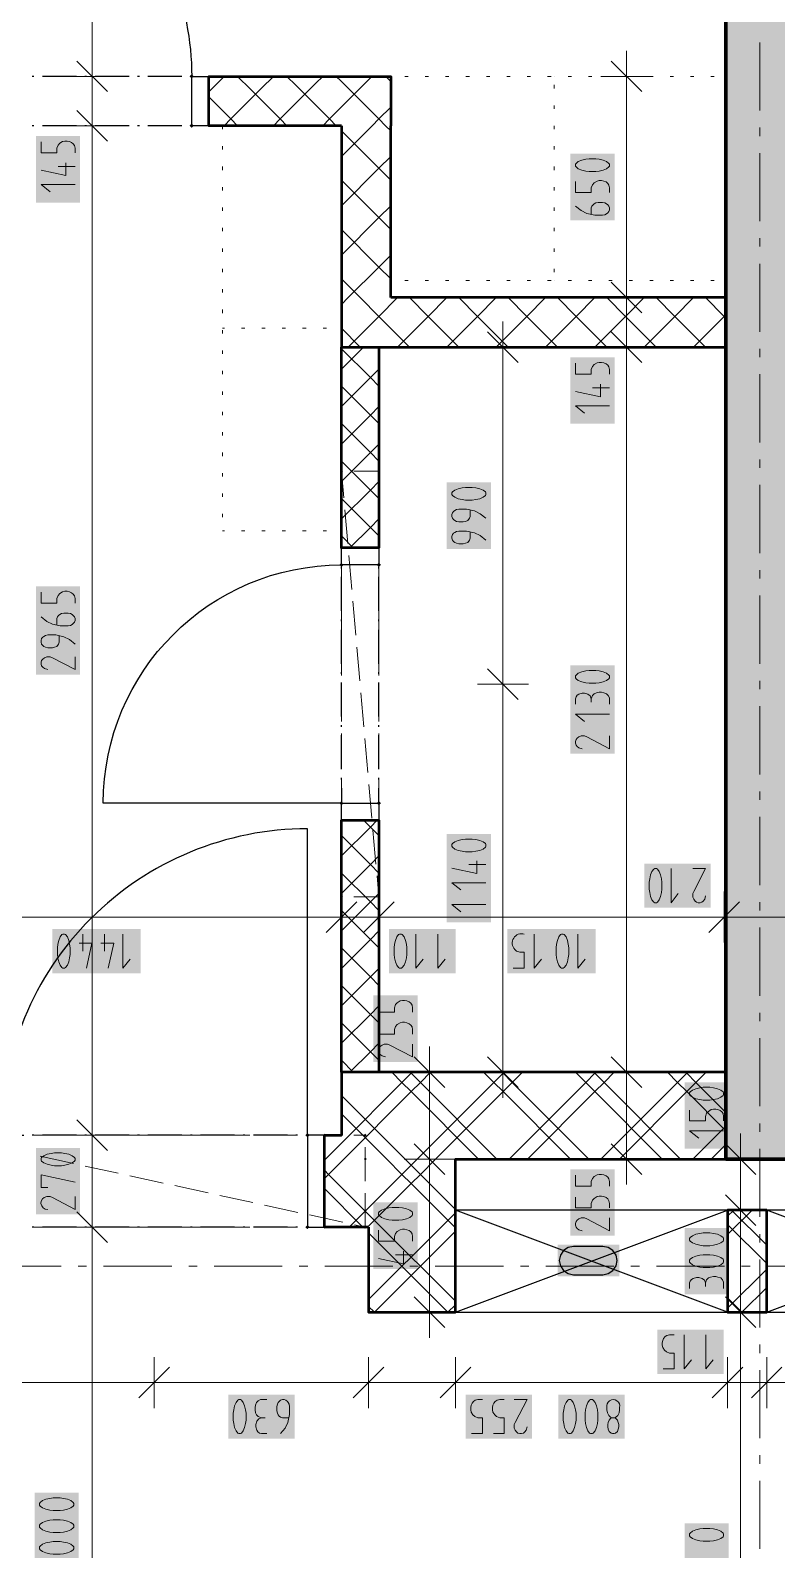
# Model space of a CAD drawing. Header units: millimetres. Extents: x 0 to 594, y 0 to 420.
# Drawn here: x 264.31 to 286.79, y 226.55 to 272.29 of the extents above; entities that cross this region are included whole.
import ezdxf

# ---------------------------------------------------------------- set-up
doc = ezdxf.new("R2010")
doc.units = ezdxf.units.MM
doc.header["$LTSCALE"] = 8
for name, color, linetype in [('PDF_Dvere', 7, 'Continuous'), ('PDF_Koty delkove', 7, 'Continuous'), ('PDF_Nabytek', 7, 'Continuous'), ('PDF_Osy hlavni', 7, 'Continuous'), ('PDF_Preklady', 7, 'Continuous'), ('PDF_Pricky zdene', 7, 'Continuous'), ('PDF_Rozvadece', 7, 'Continuous'), ('PDF_Steny akusticke', 7, 'Continuous'), ('PDF_Steny obvodove nosne', 7, 'Continuous')]:
    doc.layers.add(name, color=color, linetype=linetype)

msp = doc.modelspace()

# ---------------------------------------------------------------- linework, layer by layer
at = {"layer": 'PDF_Dvere', "lineweight": 25}
for points in [[(260.97, 270.907), (260.97, 279.107, -0.414214), (269.17, 270.907), (269.13, 270.907)], [(273.681, 249.482), (273.681, 249.023), (266.506, 249.023, -0.414213), (273.681, 256.198)], [(272.615, 239.03), (272.656, 239.03), (272.656, 248.255, 0.414214), (263.431, 239.03), (264.108, 239.03)]]:
    msp.add_lwpolyline(points, format="xyb", dxfattribs=at)
for points in [[(264.415, 270.907), (264.364, 270.907)], [(265.697, 270.907), (264.672, 270.907)], [(266.004, 270.907), (265.953, 270.907)], [(267.285, 270.907), (266.26, 270.907)], [(267.593, 270.907), (267.542, 270.907)], [(268.874, 270.907), (267.849, 270.907)], [(264.415, 269.421), (264.364, 269.421)], [(265.697, 269.421), (264.672, 269.421)], [(266.004, 269.421), (265.953, 269.421)], [(267.285, 269.421), (266.26, 269.421)], [(267.593, 269.421), (267.542, 269.421)], [(268.874, 269.421), (267.849, 269.421)], [(269.17, 269.421), (269.13, 269.421)], [(273.681, 256.093), (273.681, 256.145)], [(274.808, 256.093), (274.808, 256.145)], [(273.681, 254.812), (273.681, 255.837)], [(274.808, 254.812), (274.808, 255.837)], [(273.681, 254.505), (273.681, 254.556)], [(274.808, 254.505), (274.808, 254.556)], [(273.681, 253.223), (273.681, 254.248)], [(274.808, 253.223), (274.808, 254.248)], [(273.681, 252.916), (273.681, 252.967)], [(274.808, 252.916), (274.808, 252.967)], [(273.681, 251.635), (273.681, 252.66)], [(274.808, 251.635), (274.808, 252.66)], [(273.681, 251.327), (273.681, 251.378)], [(274.808, 251.327), (274.808, 251.378)], [(273.681, 250.046), (273.681, 251.071)], [(274.808, 250.046), (274.808, 251.071)], [(273.681, 249.738), (273.681, 249.79)], [(274.808, 249.738), (274.808, 249.79)], [(274.808, 249.023), (274.808, 249.482)], [(264.415, 239.03), (264.364, 239.03)], [(265.697, 239.03), (264.672, 239.03)], [(266.004, 239.03), (265.953, 239.03)], [(267.285, 239.03), (266.26, 239.03)], [(267.593, 239.03), (267.542, 239.03)], [(268.874, 239.03), (267.849, 239.03)], [(269.182, 239.03), (269.13, 239.03)], [(270.463, 239.03), (269.438, 239.03)], [(270.77, 239.03), (270.719, 239.03)], [(272.052, 239.03), (271.027, 239.03)], [(272.359, 239.03), (272.308, 239.03)], [(264.415, 236.262), (264.364, 236.262)], [(265.697, 236.262), (264.672, 236.262)], [(266.004, 236.262), (265.953, 236.262)], [(267.285, 236.262), (266.26, 236.262)], [(267.593, 236.262), (267.542, 236.262)], [(268.874, 236.262), (267.849, 236.262)], [(269.182, 236.262), (269.13, 236.262)], [(270.463, 236.262), (269.438, 236.262)], [(270.77, 236.262), (270.719, 236.262)], [(272.052, 236.262), (271.027, 236.262)], [(272.359, 236.262), (272.308, 236.262)], [(272.656, 236.262), (272.615, 236.262)]]:
    msp.add_lwpolyline(points, dxfattribs=at)
for points in [[(269.683, 269.421), (269.17, 269.421), (269.17, 270.907), (269.683, 270.907)], [(274.808, 256.711), (274.808, 256.198), (273.681, 256.198), (273.681, 256.711)], [(274.808, 249.023), (274.808, 248.511), (273.681, 248.511), (273.681, 249.023)], [(272.656, 236.262), (273.168, 236.262), (273.168, 239.03), (272.656, 239.03)]]:
    msp.add_lwpolyline(points, close=True, dxfattribs=at)
at = {"layer": 'PDF_Dvere', "lineweight": 25, "transparency": 33554559}
for points in [[(269.234, 270.907), (269.17, 270.843), (269.17, 270.971), (269.106, 270.907)], [(269.234, 269.421), (269.17, 269.357), (269.17, 269.485), (269.106, 269.421)], [(273.681, 256.134), (273.617, 256.198), (273.745, 256.198), (273.681, 256.262)], [(274.808, 256.134), (274.744, 256.198), (274.872, 256.198), (274.808, 256.262)], [(273.681, 248.959), (273.617, 249.023), (273.745, 249.023), (273.681, 249.087)], [(274.808, 248.959), (274.744, 249.023), (274.872, 249.023), (274.808, 249.087)], [(272.72, 239.03), (272.656, 238.966), (272.656, 239.094), (272.592, 239.03)], [(272.72, 236.262), (272.656, 236.198), (272.656, 236.326), (272.592, 236.262)]]:
    msp.add_solid(points, dxfattribs=at)
at = {"layer": 'PDF_Koty delkove', "lineweight": 18}
for points in [[(266.168, 181.118), (266.168, 182.604), (266.168, 212.995), (266.168, 215.762), (266.168, 236.262), (266.168, 239.03), (266.168, 269.421), (266.168, 270.907), (266.168, 320.055), (266.168, 323.95)], [(266.629, 270.446), (265.707, 271.368)], [(282.731, 270.446), (281.809, 271.368)], [(282.27, 270.907), (282.27, 271.676)], [(266.937, 270.907), (266.168, 270.907), (265.399, 270.907)], [(283.038, 270.907), (282.27, 270.907), (281.501, 270.907)], [(282.27, 238.312), (282.27, 240.926), (282.27, 262.758), (282.27, 264.244), (282.27, 270.907)], [(266.629, 268.959), (265.707, 269.882)], [(266.937, 269.421), (266.168, 269.421), (265.399, 269.421)], [(264.631, 268.933), (264.631, 268.604), (265.108, 268.604), (265.108, 268.741), (265.143, 268.837), (265.194, 268.892), (265.279, 268.946), (265.347, 268.96), (265.416, 268.96), (265.484, 268.946), (265.552, 268.919), (265.603, 268.878), (265.638, 268.823), (265.656, 268.741), (265.656, 268.604)], [(265.382, 268.303), (265.382, 267.919), (264.631, 268.084)], [(265.656, 268.193), (265.143, 268.193)], [(265.656, 267.646), (264.631, 267.646), (264.903, 267.427)], [(280.732, 267.74), (280.732, 267.412), (281.21, 267.412), (281.21, 267.549), (281.245, 267.644), (281.296, 267.699), (281.381, 267.754), (281.449, 267.768), (281.517, 267.768), (281.586, 267.754), (281.654, 267.727), (281.705, 267.685), (281.74, 267.631), (281.757, 267.549), (281.757, 267.412)], [(281.21, 266.755), (281.21, 266.946), (281.227, 267.001), (281.261, 267.042), (281.296, 267.069), (281.346, 267.097), (281.415, 267.111), (281.551, 267.111), (281.62, 267.097), (281.671, 267.069), (281.705, 267.042), (281.74, 267.001), (281.757, 266.946), (281.757, 266.892), (281.74, 266.837)], [(281.74, 266.837), (281.705, 266.796), (281.671, 266.769), (281.62, 266.741), (281.551, 266.727), (281.312, 266.727), (281.074, 266.782), (280.902, 266.864), (280.732, 267.001)], [(282.731, 263.783), (281.809, 264.706)], [(283.038, 264.244), (282.27, 264.244), (281.501, 264.244)], [(278.547, 262.758), (278.547, 263.527)], [(279.009, 262.297), (278.086, 263.219)], [(282.731, 262.297), (281.809, 263.219)], [(279.316, 262.758), (278.547, 262.758), (277.779, 262.758)], [(278.547, 240.926), (278.547, 252.611), (278.547, 262.758)], [(283.038, 262.758), (282.27, 262.758), (281.501, 262.758)], [(280.732, 262.27), (280.732, 261.942), (281.21, 261.942), (281.21, 262.079), (281.245, 262.174), (281.296, 262.229), (281.381, 262.283), (281.449, 262.297), (281.517, 262.297), (281.586, 262.283), (281.654, 262.256), (281.705, 262.215), (281.74, 262.161), (281.757, 262.079), (281.757, 261.942)], [(281.484, 261.64), (281.484, 261.257), (280.732, 261.422)], [(281.757, 261.531), (281.245, 261.531)], [(281.757, 260.983), (280.732, 260.983), (281.005, 260.765)], [(277.624, 258.533), (277.419, 258.533), (277.317, 258.52), (277.197, 258.492), (277.095, 258.451), (277.026, 258.397), (277.01, 258.369), (277.01, 258.315), (277.026, 258.287), (277.095, 258.233), (277.197, 258.192), (277.317, 258.164), (277.419, 258.15), (277.624, 258.15), (277.726, 258.164), (277.846, 258.192), (277.949, 258.233)], [(277.949, 258.233), (278.017, 258.287), (278.035, 258.315), (278.035, 258.369), (278.017, 258.397), (277.949, 258.451), (277.846, 258.492), (277.726, 258.52), (277.624, 258.533)], [(278.035, 257.603), (277.864, 257.74), (277.693, 257.822), (277.454, 257.876), (277.214, 257.876), (277.146, 257.862), (277.095, 257.835), (277.061, 257.808), (277.026, 257.767), (277.01, 257.712), (277.01, 257.658), (277.026, 257.603), (277.061, 257.562), (277.095, 257.535), (277.146, 257.507), (277.214, 257.493), (277.351, 257.493), (277.419, 257.507), (277.488, 257.535), (277.539, 257.603), (277.556, 257.658), (277.556, 257.849)], [(277.026, 257.11), (277.01, 257.055), (277.01, 257.001), (277.026, 256.946), (277.061, 256.905), (277.095, 256.878), (277.146, 256.85), (277.214, 256.836), (277.351, 256.836), (277.419, 256.85), (277.488, 256.878), (277.539, 256.946), (277.556, 257.001), (277.556, 257.192)], [(278.035, 256.946), (277.864, 257.083), (277.693, 257.165), (277.454, 257.219), (277.214, 257.219), (277.146, 257.205), (277.095, 257.178), (277.061, 257.151), (277.026, 257.11)], [(264.631, 255.376), (264.631, 255.047), (265.108, 255.047), (265.108, 255.184), (265.143, 255.279), (265.194, 255.334), (265.279, 255.389), (265.347, 255.403), (265.416, 255.403)], [(265.416, 255.403), (265.484, 255.389), (265.552, 255.362), (265.603, 255.321), (265.638, 255.266), (265.656, 255.184), (265.656, 255.047)], [(265.108, 254.39), (265.108, 254.581), (265.126, 254.636), (265.159, 254.677), (265.194, 254.705), (265.245, 254.732), (265.313, 254.746), (265.45, 254.746), (265.518, 254.732), (265.569, 254.705), (265.603, 254.677), (265.638, 254.636), (265.656, 254.581), (265.656, 254.527), (265.638, 254.472), (265.603, 254.431), (265.569, 254.404), (265.518, 254.376), (265.45, 254.362), (265.211, 254.362), (264.972, 254.417), (264.801, 254.499), (264.631, 254.636)], [(265.484, 253.952), (265.313, 254.034), (265.074, 254.089), (264.835, 254.089), (264.767, 254.075), (264.716, 254.048), (264.682, 254.02), (264.647, 253.979), (264.631, 253.924), (264.631, 253.87), (264.647, 253.815), (264.682, 253.774), (264.716, 253.747), (264.767, 253.719), (264.835, 253.705), (264.972, 253.705), (265.04, 253.719), (265.108, 253.747), (265.159, 253.815), (265.177, 253.87), (265.177, 254.061)], [(265.656, 253.815), (265.484, 253.952)], [(265.656, 253.432), (265.656, 253.048), (264.972, 253.404), (264.903, 253.432), (264.801, 253.432), (264.733, 253.404), (264.682, 253.363), (264.647, 253.322), (264.631, 253.267), (264.631, 253.213), (264.647, 253.158), (264.682, 253.117), (264.733, 253.076), (264.835, 253.048)], [(279.009, 252.15), (278.086, 253.072)], [(281.346, 253.02), (281.141, 253.02), (281.04, 253.006), (280.92, 252.978), (280.817, 252.937), (280.749, 252.883), (280.732, 252.855), (280.732, 252.801)], [(280.732, 252.801), (280.749, 252.773), (280.817, 252.719), (280.92, 252.678), (281.04, 252.65), (281.141, 252.636), (281.346, 252.636), (281.449, 252.65), (281.569, 252.678), (281.671, 252.719), (281.74, 252.773), (281.757, 252.801), (281.757, 252.855), (281.74, 252.883), (281.671, 252.937), (281.569, 252.978), (281.449, 253.006), (281.346, 253.02)], [(279.316, 252.611), (278.547, 252.611), (277.779, 252.611)], [(280.732, 252.007), (280.732, 252.171), (280.749, 252.226), (280.784, 252.28), (280.835, 252.308), (280.936, 252.335), (281.005, 252.335), (281.107, 252.308), (281.176, 252.253), (281.21, 252.171), (281.21, 252.062)], [(281.757, 252.007), (281.757, 252.198), (281.722, 252.266), (281.671, 252.321), (281.586, 252.349), (281.517, 252.363), (281.449, 252.363), (281.364, 252.349), (281.296, 252.321), (281.245, 252.266), (281.21, 252.171)], [(281.757, 251.705), (280.732, 251.705), (281.005, 251.487)], [(281.757, 251.048), (281.757, 250.665), (281.074, 251.021), (281.005, 251.048), (280.902, 251.048), (280.835, 251.021), (280.784, 250.98), (280.749, 250.939), (280.732, 250.884), (280.732, 250.83), (280.749, 250.775), (280.784, 250.734), (280.835, 250.693), (280.936, 250.665)], [(277.761, 247.289), (277.761, 246.905), (277.01, 247.07)], [(278.035, 247.18), (277.522, 247.18)], [(283.173, 246.029), (283.201, 246.045), (283.256, 246.114), (283.297, 246.216), (283.325, 246.336), (283.339, 246.438), (283.339, 246.643), (283.325, 246.745), (283.297, 246.865), (283.256, 246.968), (283.201, 247.036), (283.173, 247.054), (283.119, 247.054), (283.091, 247.036), (283.037, 246.968), (282.996, 246.865), (282.969, 246.745), (282.955, 246.643)], [(283.612, 247.054), (283.612, 246.029), (283.831, 246.301)], [(284.269, 247.054), (284.653, 247.054), (284.296, 246.37), (284.269, 246.301), (284.269, 246.199), (284.296, 246.131), (284.337, 246.08), (284.378, 246.045), (284.433, 246.029), (284.488, 246.029), (284.543, 246.045), (284.584, 246.08), (284.625, 246.131), (284.653, 246.233)], [(278.035, 246.632), (277.01, 246.632), (277.282, 246.413)], [(282.955, 246.643), (282.955, 246.438), (282.969, 246.336), (282.996, 246.216), (283.037, 246.114), (283.091, 246.045), (283.119, 246.029), (283.173, 246.029)], [(273.681, 246.366), (273.681, 245.598), (273.681, 244.829)], [(274.808, 246.366), (274.808, 245.598), (274.808, 244.829)], [(285.212, 246.366), (285.212, 245.598), (285.212, 244.829)], [(274.142, 246.059), (273.219, 245.136)], [(275.269, 246.059), (274.347, 245.136)], [(278.035, 245.975), (277.01, 245.975), (277.282, 245.756)], [(285.673, 246.059), (284.75, 245.136)], [(313.655, 245.598), (306.79, 245.598), (302.623, 245.598), (298.895, 245.598), (297.768, 245.598), (287.364, 245.598), (285.212, 245.598), (274.808, 245.598), (273.681, 245.598), (258.921, 245.598)], [(265.259, 244.076), (265.287, 244.06), (265.342, 244.06), (265.37, 244.076), (265.424, 244.145), (265.465, 244.248), (265.493, 244.368), (265.507, 244.469), (265.507, 244.674), (265.493, 244.776), (265.465, 244.896), (265.424, 244.999), (265.37, 245.068), (265.342, 245.085), (265.287, 245.085), (265.259, 245.068), (265.205, 244.999), (265.164, 244.896), (265.137, 244.776), (265.123, 244.674)], [(265.78, 244.811), (266.164, 244.811), (265.999, 244.06)], [(265.889, 245.085), (265.889, 244.573)], [(266.437, 244.811), (266.821, 244.811), (266.656, 244.06)], [(266.546, 245.085), (266.546, 244.573)], [(267.094, 245.085), (267.094, 244.06), (267.313, 244.333)], [(275.926, 245.085), (275.926, 244.06), (276.145, 244.333)], [(276.583, 245.085), (276.583, 244.06), (276.802, 244.333)], [(279.489, 245.085), (279.489, 244.06), (279.708, 244.333)], [(280.804, 245.085), (280.804, 244.06), (281.022, 244.333)], [(265.123, 244.674), (265.123, 244.469), (265.137, 244.368), (265.164, 244.248), (265.205, 244.145), (265.259, 244.076)], [(274.801, 243.058), (274.801, 242.729), (275.279, 242.729), (275.279, 242.866), (275.314, 242.962), (275.365, 243.017), (275.45, 243.071), (275.518, 243.085), (275.586, 243.085), (275.655, 243.071), (275.723, 243.044), (275.774, 243.003), (275.809, 242.948), (275.826, 242.866), (275.826, 242.729)], [(274.801, 242.401), (274.801, 242.072), (275.279, 242.072), (275.279, 242.209), (275.314, 242.305), (275.365, 242.36), (275.45, 242.414), (275.518, 242.428), (275.586, 242.428), (275.655, 242.414), (275.723, 242.387), (275.774, 242.346), (275.809, 242.291), (275.826, 242.209), (275.826, 242.072)], [(275.826, 241.771), (275.826, 241.387), (275.143, 241.744), (275.074, 241.771), (274.971, 241.771), (274.904, 241.744), (274.852, 241.703), (274.818, 241.661), (274.801, 241.606), (274.801, 241.552), (274.818, 241.497), (274.852, 241.456), (274.904, 241.415), (275.005, 241.387)], [(276.339, 240.926), (276.339, 241.695)], [(276.8, 240.465), (275.877, 241.387)], [(279.009, 240.465), (278.086, 241.387)], [(282.731, 240.465), (281.809, 241.387)], [(277.107, 240.926), (276.339, 240.926), (275.57, 240.926)], [(276.339, 233.7), (276.339, 238.312), (276.339, 240.926)], [(279.316, 240.926), (278.547, 240.926), (277.779, 240.926)], [(278.547, 240.926), (278.547, 240.157)], [(283.038, 240.926), (282.27, 240.926), (281.501, 240.926)], [(284.785, 240.471), (284.58, 240.471), (284.479, 240.457), (284.359, 240.43), (284.257, 240.389), (284.188, 240.335), (284.171, 240.307), (284.171, 240.253), (284.188, 240.225), (284.257, 240.17), (284.359, 240.129), (284.479, 240.102)], [(284.479, 240.102), (284.58, 240.088), (284.785, 240.088), (284.888, 240.102), (285.008, 240.129), (285.11, 240.17), (285.179, 240.225), (285.196, 240.253), (285.196, 240.307), (285.179, 240.335), (285.11, 240.389), (285.008, 240.43), (284.888, 240.457), (284.785, 240.471)], [(284.171, 239.787), (284.171, 239.458), (284.649, 239.458), (284.649, 239.596), (284.684, 239.691), (284.735, 239.746), (284.82, 239.8), (284.888, 239.814), (284.957, 239.814), (285.025, 239.8), (285.093, 239.773), (285.144, 239.732), (285.179, 239.678), (285.196, 239.596), (285.196, 239.458)], [(266.629, 238.568), (265.707, 239.491)], [(266.937, 239.03), (266.168, 239.03), (265.399, 239.03)], [(276.8, 237.851), (275.877, 238.773)], [(282.731, 237.851), (281.809, 238.773)], [(285.196, 239.157), (284.171, 239.157), (284.444, 238.939)], [(286.17, 237.851), (285.248, 238.773)], [(285.709, 238.312), (285.709, 239.081)], [(277.107, 238.312), (276.339, 238.312), (275.57, 238.312)], [(283.038, 238.312), (282.27, 238.312), (281.501, 238.312)], [(282.27, 238.312), (282.27, 237.543)], [(286.478, 238.312), (285.709, 238.312), (284.94, 238.312)], [(285.709, 213.712), (285.709, 215.147), (285.709, 216.172), (285.709, 218.325), (285.709, 233.7), (285.709, 236.775), (285.709, 238.312)], [(264.835, 237.454), (264.631, 237.454), (264.631, 237.838), (265.656, 237.619)], [(280.732, 237.824), (280.732, 237.496), (281.21, 237.496), (281.21, 237.633), (281.245, 237.728), (281.296, 237.783), (281.381, 237.837)], [(281.381, 237.837), (281.449, 237.851), (281.517, 237.851), (281.586, 237.837), (281.654, 237.81), (281.705, 237.769), (281.74, 237.715), (281.757, 237.633), (281.757, 237.496)], [(280.732, 237.167), (280.732, 236.839), (281.21, 236.839), (281.21, 236.976), (281.245, 237.071), (281.296, 237.126), (281.381, 237.18), (281.449, 237.194), (281.517, 237.194), (281.586, 237.18), (281.654, 237.153), (281.705, 237.112), (281.74, 237.058), (281.757, 236.976), (281.757, 236.839)], [(286.17, 236.313), (285.248, 237.236)], [(266.629, 235.801), (265.707, 236.723)], [(275.415, 236.855), (275.21, 236.855), (275.109, 236.841), (274.989, 236.814), (274.886, 236.773), (274.818, 236.719), (274.801, 236.691), (274.801, 236.636), (274.818, 236.609), (274.886, 236.554), (274.989, 236.513), (275.109, 236.485), (275.21, 236.471), (275.415, 236.471), (275.518, 236.485), (275.638, 236.513), (275.74, 236.554), (275.809, 236.609), (275.826, 236.636), (275.826, 236.691), (275.809, 236.719), (275.74, 236.773), (275.638, 236.814)], [(275.638, 236.814), (275.518, 236.841), (275.415, 236.855)], [(281.757, 236.537), (281.757, 236.154), (281.074, 236.51), (281.005, 236.537), (280.902, 236.537), (280.835, 236.51), (280.784, 236.469), (280.749, 236.428), (280.732, 236.373), (280.732, 236.319), (280.749, 236.264), (280.784, 236.223), (280.835, 236.182), (280.936, 236.154)], [(286.478, 236.775), (285.709, 236.775), (284.94, 236.775)], [(266.937, 236.262), (266.168, 236.262), (265.399, 236.262)], [(274.801, 236.171), (274.801, 235.842), (275.279, 235.842), (275.279, 235.979), (275.314, 236.075), (275.365, 236.13), (275.45, 236.184), (275.518, 236.198), (275.586, 236.198), (275.655, 236.184), (275.723, 236.157), (275.774, 236.116), (275.809, 236.062), (275.826, 235.979), (275.826, 235.842)], [(284.58, 236.086), (284.479, 236.072), (284.359, 236.045), (284.257, 236.004), (284.188, 235.95), (284.171, 235.922), (284.171, 235.868), (284.188, 235.84), (284.257, 235.786), (284.359, 235.745), (284.479, 235.717), (284.58, 235.703), (284.785, 235.703), (284.888, 235.717), (285.008, 235.745), (285.11, 235.786), (285.179, 235.84), (285.196, 235.868), (285.196, 235.922), (285.179, 235.95), (285.11, 236.004), (285.008, 236.045), (284.888, 236.072), (284.785, 236.086)], [(284.785, 236.086), (284.58, 236.086)], [(275.553, 235.541), (275.553, 235.157), (274.801, 235.322)], [(275.826, 235.432), (275.314, 235.432)], [(284.171, 234.416), (284.171, 234.581), (284.188, 234.636), (284.223, 234.69), (284.274, 234.718), (284.375, 234.745), (284.444, 234.745), (284.547, 234.718), (284.615, 234.663), (284.649, 234.581), (284.649, 234.471)], [(285.196, 234.416), (285.196, 234.608), (285.162, 234.676), (285.11, 234.731), (285.025, 234.758), (284.957, 234.772), (284.888, 234.772), (284.803, 234.758), (284.735, 234.731), (284.684, 234.676), (284.649, 234.581)], [(276.8, 233.239), (275.877, 234.161)], [(286.17, 233.239), (285.248, 234.161)], [(277.107, 233.7), (276.339, 233.7), (275.57, 233.7)], [(276.339, 233.7), (276.339, 232.931)], [(286.478, 233.7), (285.709, 233.7), (284.94, 233.7)], [(283.375, 231.992), (283.704, 231.992), (283.704, 232.47), (283.566, 232.47), (283.471, 232.504), (283.416, 232.556), (283.362, 232.641), (283.348, 232.708), (283.348, 232.777), (283.362, 232.846), (283.389, 232.913), (283.43, 232.965), (283.484, 233), (283.566, 233.017), (283.704, 233.017)], [(284.005, 233.017), (284.005, 231.992), (284.223, 232.265)], [(284.662, 233.017), (284.662, 231.992), (284.881, 232.265)], [(268.043, 232.35), (268.043, 231.581), (268.043, 230.813)], [(274.501, 232.35), (274.501, 231.581), (274.501, 230.813)], [(277.114, 232.35), (277.114, 231.581), (277.114, 230.813)], [(285.314, 232.35), (285.314, 231.581), (285.314, 230.813)], [(286.493, 232.35), (286.493, 231.581), (286.493, 230.813)], [(268.504, 232.043), (267.582, 231.12)], [(274.962, 232.043), (274.039, 231.12)], [(277.576, 232.043), (276.653, 231.12)], [(285.775, 232.043), (284.853, 231.12)], [(286.954, 232.043), (286.032, 231.12)], [(416.513, 231.581), (405.084, 231.581), (397.192, 231.581), (389.71, 231.581), (312.015, 231.581), (304.533, 231.581), (297.307, 231.581), (294.693, 231.581), (286.493, 231.581), (285.314, 231.581), (277.114, 231.581), (274.501, 231.581), (268.043, 231.581), (211.361, 231.581)], [(271.244, 231.069), (271.176, 231.034), (271.121, 230.983), (271.094, 230.898), (271.08, 230.829), (271.08, 230.76), (271.094, 230.675), (271.121, 230.608), (271.176, 230.556), (271.271, 230.522)], [(271.436, 231.069), (271.244, 231.069)], [(272.093, 230.522), (271.901, 230.522), (271.846, 230.539), (271.805, 230.573), (271.778, 230.608), (271.751, 230.658), (271.737, 230.727), (271.737, 230.863), (271.751, 230.932), (271.778, 230.983), (271.805, 231.017), (271.846, 231.051), (271.901, 231.069), (271.955, 231.069), (272.01, 231.051), (272.052, 231.017), (272.079, 230.983), (272.107, 230.932), (272.121, 230.863), (272.121, 230.624), (272.066, 230.385), (271.983, 230.214), (271.846, 230.044)], [(277.602, 230.044), (277.931, 230.044), (277.931, 230.522), (277.794, 230.522), (277.698, 230.556), (277.643, 230.608), (277.589, 230.693), (277.575, 230.76), (277.575, 230.829), (277.589, 230.898), (277.616, 230.965), (277.657, 231.017), (277.712, 231.051), (277.794, 231.069), (277.931, 231.069)], [(278.259, 230.044), (278.588, 230.044), (278.588, 230.522), (278.451, 230.522), (278.356, 230.556), (278.3, 230.608), (278.246, 230.693), (278.232, 230.76), (278.232, 230.829), (278.246, 230.898), (278.273, 230.965), (278.314, 231.017)], [(278.314, 231.017), (278.369, 231.051), (278.451, 231.069), (278.588, 231.069)], [(278.889, 231.069), (279.273, 231.069), (278.916, 230.385), (278.889, 230.317), (278.889, 230.214), (278.916, 230.146), (278.958, 230.095), (278.999, 230.06), (279.054, 230.044), (279.108, 230.044), (279.163, 230.06), (279.204, 230.095), (279.245, 230.146), (279.273, 230.248)], [(281.022, 230.658), (281.022, 230.453), (281.036, 230.351), (281.063, 230.231), (281.104, 230.129), (281.159, 230.06), (281.187, 230.044), (281.241, 230.044), (281.269, 230.06), (281.323, 230.129), (281.364, 230.231), (281.392, 230.351), (281.406, 230.453), (281.406, 230.658), (281.392, 230.76), (281.364, 230.88), (281.323, 230.983), (281.269, 231.051), (281.241, 231.069), (281.187, 231.069), (281.159, 231.051), (281.104, 230.983), (281.063, 230.88)], [(271.436, 230.044), (271.271, 230.044), (271.216, 230.06), (271.162, 230.095), (271.134, 230.146), (271.107, 230.248), (271.107, 230.317), (271.134, 230.419), (271.189, 230.488), (271.271, 230.522), (271.381, 230.522)], [(281.063, 230.88), (281.036, 230.76), (281.022, 230.658)], [(281.926, 230.522), (281.953, 230.504), (281.994, 230.453), (282.021, 230.385), (282.035, 230.317), (282.035, 230.248), (282.021, 230.18), (281.994, 230.112), (281.939, 230.06), (281.898, 230.044), (281.844, 230.044), (281.803, 230.06), (281.748, 230.112), (281.72, 230.18), (281.707, 230.248), (281.707, 230.317), (281.72, 230.385), (281.748, 230.453), (281.789, 230.504), (281.816, 230.522)], [(264.897, 227.439), (264.777, 227.412), (264.674, 227.371), (264.606, 227.317), (264.589, 227.289), (264.589, 227.234), (264.606, 227.207), (264.674, 227.152), (264.777, 227.111), (264.897, 227.083), (264.998, 227.069), (265.203, 227.069), (265.306, 227.083), (265.426, 227.111), (265.528, 227.152), (265.597, 227.207), (265.614, 227.234), (265.614, 227.289), (265.597, 227.317), (265.528, 227.371), (265.426, 227.412), (265.306, 227.439), (265.203, 227.453)], [(265.203, 227.453), (264.998, 227.453), (264.897, 227.439)], [(284.785, 227.19), (284.58, 227.19), (284.479, 227.176), (284.359, 227.149), (284.257, 227.108), (284.188, 227.053), (284.171, 227.026), (284.171, 226.971), (284.188, 226.943), (284.257, 226.889), (284.359, 226.848), (284.479, 226.82), (284.58, 226.806), (284.785, 226.806), (284.888, 226.82), (285.008, 226.848), (285.11, 226.889), (285.179, 226.943), (285.196, 226.971), (285.196, 227.026)], [(285.196, 227.026), (285.179, 227.053), (285.11, 227.108), (285.008, 227.149), (284.888, 227.176), (284.785, 227.19)]]:
    msp.add_lwpolyline(points, dxfattribs=at)
for points in [[(281.346, 268.425), (281.141, 268.425), (281.04, 268.411), (280.92, 268.384), (280.817, 268.343), (280.749, 268.288), (280.732, 268.26), (280.732, 268.206), (280.749, 268.178), (280.817, 268.124), (280.92, 268.083), (281.04, 268.055), (281.141, 268.041), (281.346, 268.041), (281.449, 268.055), (281.569, 268.083), (281.671, 268.124), (281.74, 268.178), (281.757, 268.206), (281.757, 268.26), (281.74, 268.288), (281.671, 268.343), (281.569, 268.384), (281.449, 268.411)], [(277.624, 247.946), (277.419, 247.946), (277.317, 247.932), (277.197, 247.905), (277.095, 247.864), (277.026, 247.81), (277.01, 247.782), (277.01, 247.727), (277.026, 247.699), (277.095, 247.645), (277.197, 247.604), (277.317, 247.576), (277.419, 247.562), (277.624, 247.562), (277.726, 247.576), (277.846, 247.604), (277.949, 247.645), (278.017, 247.699), (278.035, 247.727), (278.035, 247.782), (278.017, 247.81), (277.949, 247.864), (277.846, 247.905), (277.726, 247.932)], [(275.269, 244.674), (275.269, 244.469), (275.283, 244.368), (275.31, 244.248), (275.351, 244.145), (275.405, 244.076), (275.433, 244.06), (275.488, 244.06), (275.515, 244.076), (275.57, 244.145), (275.611, 244.248), (275.639, 244.368), (275.653, 244.469), (275.653, 244.674), (275.639, 244.776), (275.611, 244.896), (275.57, 244.999), (275.515, 245.068), (275.488, 245.085), (275.433, 245.085), (275.405, 245.068), (275.351, 244.999), (275.31, 244.896), (275.283, 244.776)], [(280.147, 244.674), (280.147, 244.469), (280.16, 244.368), (280.188, 244.248), (280.229, 244.145), (280.283, 244.076), (280.311, 244.06), (280.365, 244.06), (280.393, 244.076), (280.447, 244.145), (280.488, 244.248), (280.516, 244.368), (280.53, 244.469), (280.53, 244.674), (280.516, 244.776), (280.488, 244.896), (280.447, 244.999), (280.393, 245.068), (280.365, 245.085), (280.311, 245.085), (280.283, 245.068), (280.229, 244.999), (280.188, 244.896), (280.16, 244.776)], [(265.245, 238.495), (265.04, 238.495), (264.938, 238.481), (264.818, 238.454), (264.716, 238.413), (264.647, 238.359), (264.631, 238.331), (264.631, 238.276), (264.647, 238.249), (264.716, 238.194), (264.818, 238.153), (264.938, 238.125), (265.04, 238.111), (265.245, 238.111), (265.347, 238.125), (265.467, 238.153), (265.569, 238.194), (265.638, 238.249), (265.656, 238.276), (265.656, 238.331), (265.638, 238.359), (265.569, 238.413), (265.467, 238.454), (265.347, 238.481)], [(284.785, 235.429), (284.58, 235.429), (284.479, 235.415), (284.359, 235.388), (284.257, 235.347), (284.188, 235.293), (284.171, 235.265), (284.171, 235.211), (284.188, 235.183), (284.257, 235.129), (284.359, 235.087), (284.479, 235.06), (284.58, 235.046), (284.785, 235.046), (284.888, 235.06), (285.008, 235.087), (285.11, 235.129), (285.179, 235.183), (285.196, 235.211), (285.196, 235.265), (285.179, 235.293), (285.11, 235.347), (285.008, 235.388), (284.888, 235.415)], [(270.423, 230.658), (270.423, 230.453), (270.437, 230.351), (270.464, 230.231), (270.505, 230.129), (270.559, 230.06), (270.587, 230.044), (270.641, 230.044), (270.669, 230.06), (270.723, 230.129), (270.765, 230.231), (270.792, 230.351), (270.806, 230.453), (270.806, 230.658), (270.792, 230.76), (270.765, 230.88), (270.723, 230.983), (270.669, 231.051), (270.641, 231.069), (270.587, 231.069), (270.559, 231.051), (270.505, 230.983), (270.464, 230.88), (270.437, 230.76)], [(280.365, 230.658), (280.365, 230.453), (280.379, 230.351), (280.406, 230.231), (280.447, 230.129), (280.502, 230.06), (280.53, 230.044), (280.584, 230.044), (280.612, 230.06), (280.666, 230.129), (280.707, 230.231), (280.735, 230.351), (280.749, 230.453), (280.749, 230.658), (280.735, 230.76), (280.707, 230.88), (280.666, 230.983), (280.612, 231.051), (280.584, 231.069), (280.53, 231.069), (280.502, 231.051), (280.447, 230.983), (280.406, 230.88), (280.379, 230.76)], [(265.203, 228.11), (264.998, 228.11), (264.897, 228.096), (264.777, 228.069), (264.674, 228.028), (264.606, 227.974), (264.589, 227.946), (264.589, 227.891), (264.606, 227.864), (264.674, 227.809), (264.777, 227.768), (264.897, 227.74), (264.998, 227.726), (265.203, 227.726), (265.306, 227.74), (265.426, 227.768), (265.528, 227.809), (265.597, 227.864), (265.614, 227.891), (265.614, 227.946), (265.597, 227.974), (265.528, 228.028), (265.426, 228.069), (265.306, 228.096)], [(265.203, 226.796), (264.998, 226.796), (264.897, 226.782), (264.777, 226.755), (264.674, 226.714), (264.606, 226.66), (264.589, 226.632), (264.589, 226.577), (264.606, 226.549), (264.674, 226.495), (264.777, 226.454), (264.897, 226.426), (264.998, 226.412), (265.203, 226.412), (265.306, 226.426), (265.426, 226.454), (265.528, 226.495), (265.597, 226.549), (265.614, 226.577), (265.614, 226.632), (265.597, 226.66), (265.528, 226.714), (265.426, 226.755), (265.306, 226.782)]]:
    msp.add_lwpolyline(points, close=True, dxfattribs=at)
for points in [[(278.86, 244.06), (279.188, 244.06), (279.188, 244.538), (279.051, 244.538), (278.956, 244.573), (278.901, 244.624, -0.753191), (279.188, 245.085)], [(265.656, 237.181), (265.656, 236.797), (264.972, 237.154), (264.903, 237.181), (264.801, 237.181, 0.981731), (264.835, 236.797)]]:
    msp.add_lwpolyline(points, format="xyb", dxfattribs=at)
msp.add_lwpolyline([(281.679, 230.829), (281.679, 230.76), (281.693, 230.675), (281.734, 230.59), (281.789, 230.539), (281.816, 230.522), (281.926, 230.522), (281.953, 230.539), (282.008, 230.59), (282.049, 230.675), (282.063, 230.76), (282.063, 230.829, 1.260125)], format="xyb", close=True, dxfattribs=at)
at = {"layer": 'PDF_Koty delkove', "color": 7, "lineweight": 18, "true_color": 0xffffff, "transparency": 33554559}
for points in [[(265.809, 267.108), (265.809, 269.113), (264.477, 267.108), (264.477, 269.113)], [(281.911, 266.573), (281.911, 268.578), (280.579, 266.573), (280.579, 268.578)], [(281.911, 260.446), (281.911, 262.451), (280.579, 260.446), (280.579, 262.451)], [(278.189, 256.682), (278.189, 258.687), (276.856, 256.682), (276.856, 258.687)], [(265.809, 252.894), (265.809, 255.556), (264.477, 252.894), (264.477, 255.556)], [(281.911, 250.511), (281.911, 253.173), (280.579, 250.511), (280.579, 253.173)], [(278.189, 245.437), (278.189, 248.099), (276.856, 245.437), (276.856, 248.099)], [(284.806, 247.208), (282.802, 247.208), (284.806, 245.875), (282.802, 245.875)], [(267.632, 245.239), (264.97, 245.239), (267.632, 243.906), (264.97, 243.906)], [(277.12, 245.239), (275.116, 245.239), (277.12, 243.906), (275.116, 243.906)], [(281.341, 245.239), (278.679, 245.239), (281.341, 243.906), (278.679, 243.906)], [(275.98, 241.233), (275.98, 243.238), (274.647, 241.233), (274.647, 243.238)], [(285.35, 238.62), (285.35, 240.625), (284.018, 238.62), (284.018, 240.625)], [(265.809, 236.644), (265.809, 238.648), (264.477, 236.644), (264.477, 238.648)], [(281.911, 236), (281.911, 238.005), (280.579, 236), (280.579, 238.005)], [(275.98, 235.004), (275.98, 237.008), (274.647, 235.004), (274.647, 237.008)], [(285.35, 234.235), (285.35, 236.24), (284.018, 234.235), (284.018, 236.24)], [(285.199, 233.171), (283.194, 233.171), (285.199, 231.838), (283.194, 231.838)], [(272.274, 231.223), (270.269, 231.223), (272.274, 229.89), (270.269, 229.89)], [(279.427, 231.223), (277.422, 231.223), (279.427, 229.89), (277.422, 229.89)], [(282.217, 231.223), (280.212, 231.223), (282.217, 229.89), (280.212, 229.89)], [(265.768, 225.602), (265.768, 228.263), (264.435, 225.602), (264.435, 228.263)], [(285.35, 224.681), (285.35, 227.343), (284.018, 224.681), (284.018, 227.343)]]:
    msp.add_solid(points, dxfattribs=at)
at = {"layer": 'PDF_Nabytek', "lineweight": 13}
for points in [[(275.167, 270.907), (275.167, 270.907)], [(275.167, 270.907), (275.167, 270.907)], [(275.69, 270.907), (275.588, 270.907)], [(275.69, 270.907), (275.588, 270.907)], [(276.305, 270.907), (276.203, 270.907)], [(276.305, 270.907), (276.203, 270.907)], [(276.92, 270.907), (276.818, 270.907)], [(276.92, 270.907), (276.818, 270.907)], [(277.535, 270.907), (277.433, 270.907)], [(277.535, 270.907), (277.433, 270.907)], [(278.15, 270.907), (278.048, 270.907)], [(278.15, 270.907), (278.048, 270.907)], [(278.765, 270.907), (278.663, 270.907)], [(278.765, 270.907), (278.663, 270.907)], [(279.38, 270.907), (279.278, 270.907)], [(279.38, 270.907), (279.278, 270.907)], [(279.995, 270.907), (279.893, 270.907)], [(279.995, 270.907), (279.893, 270.907)], [(280.087, 270.907), (280.087, 270.907)], [(280.087, 270.907), (280.087, 270.907)], [(280.61, 270.907), (280.508, 270.907)], [(280.61, 270.907), (280.508, 270.907)], [(281.225, 270.907), (281.123, 270.907)], [(281.225, 270.907), (281.123, 270.907)], [(281.84, 270.907), (281.738, 270.907)], [(281.84, 270.907), (281.738, 270.907)], [(282.455, 270.907), (282.353, 270.907)], [(282.455, 270.907), (282.353, 270.907)], [(283.07, 270.907), (282.968, 270.907)], [(283.07, 270.907), (282.968, 270.907)], [(283.685, 270.907), (283.583, 270.907)], [(283.685, 270.907), (283.583, 270.907)], [(284.3, 270.907), (284.198, 270.907)], [(284.3, 270.907), (284.198, 270.907)], [(284.915, 270.907), (284.813, 270.907)], [(284.915, 270.907), (284.813, 270.907)], [(285.212, 270.907), (285.212, 270.907)], [(285.212, 270.907), (285.212, 270.907)], [(280.087, 270.546), (280.087, 270.648)], [(280.087, 270.546), (280.087, 270.648)], [(280.087, 269.931), (280.087, 270.033)], [(280.087, 269.931), (280.087, 270.033)], [(270.155, 269.421), (270.093, 269.421)], [(270.093, 269.421), (270.093, 269.421)], [(270.093, 269.421), (270.093, 269.421)], [(270.093, 269.316), (270.093, 269.418)], [(270.77, 269.421), (270.668, 269.421)], [(271.385, 269.421), (271.283, 269.421)], [(272, 269.421), (271.898, 269.421)], [(272.615, 269.421), (272.513, 269.421)], [(273.23, 269.421), (273.128, 269.421)], [(273.681, 269.421), (273.681, 269.421)], [(273.681, 269.421), (273.681, 269.421)], [(273.681, 269.316), (273.681, 269.418)], [(280.087, 269.316), (280.087, 269.418)], [(280.087, 269.316), (280.087, 269.418)], [(270.093, 268.701), (270.093, 268.803)], [(273.681, 268.701), (273.681, 268.803)], [(280.087, 268.701), (280.087, 268.803)], [(280.087, 268.701), (280.087, 268.803)], [(270.093, 268.086), (270.093, 268.188)], [(273.681, 268.086), (273.681, 268.188)], [(280.087, 268.086), (280.087, 268.188)], [(280.087, 268.086), (280.087, 268.188)], [(270.093, 267.471), (270.093, 267.573)], [(273.681, 267.471), (273.681, 267.573)], [(280.087, 267.471), (280.087, 267.573)], [(280.087, 267.471), (280.087, 267.573)], [(270.093, 266.856), (270.093, 266.958)], [(273.681, 266.856), (273.681, 266.958)], [(280.087, 266.856), (280.087, 266.958)], [(280.087, 266.856), (280.087, 266.958)], [(270.093, 266.241), (270.093, 266.343)], [(273.681, 266.241), (273.681, 266.343)], [(280.087, 266.241), (280.087, 266.343)], [(280.087, 266.241), (280.087, 266.343)], [(270.093, 265.626), (270.093, 265.728)], [(273.681, 265.626), (273.681, 265.728)], [(280.087, 265.626), (280.087, 265.728)], [(280.087, 265.626), (280.087, 265.728)], [(270.093, 265.011), (270.093, 265.113)], [(273.681, 265.011), (273.681, 265.113)], [(280.087, 265.011), (280.087, 265.113)], [(280.087, 265.011), (280.087, 265.113)], [(270.093, 264.396), (270.093, 264.498)], [(273.681, 264.396), (273.681, 264.498)], [(275.167, 264.757), (275.167, 264.757)], [(275.167, 264.757), (275.167, 264.757)], [(275.69, 264.757), (275.588, 264.757)], [(275.69, 264.757), (275.588, 264.757)], [(276.305, 264.757), (276.203, 264.757)], [(276.305, 264.757), (276.203, 264.757)], [(276.92, 264.757), (276.818, 264.757), (276.92, 264.757)], [(277.535, 264.757), (277.433, 264.757)], [(277.535, 264.757), (277.433, 264.757)], [(278.15, 264.757), (278.048, 264.757), (278.15, 264.757)], [(278.765, 264.757), (278.663, 264.757), (278.765, 264.757)], [(279.38, 264.757), (279.278, 264.757)], [(279.38, 264.757), (279.278, 264.757)], [(279.995, 264.757), (279.893, 264.757), (279.995, 264.757)], [(280.087, 264.757), (280.087, 264.757)], [(280.087, 264.757), (280.087, 264.757)], [(280.61, 264.757), (280.508, 264.757)], [(280.61, 264.757), (280.508, 264.757)], [(281.225, 264.757), (281.123, 264.757)], [(281.225, 264.757), (281.123, 264.757)], [(281.738, 264.757), (281.84, 264.757), (281.738, 264.757)], [(282.455, 264.757), (282.353, 264.757)], [(282.455, 264.757), (282.353, 264.757)], [(282.968, 264.757), (283.07, 264.757), (282.968, 264.757)], [(283.685, 264.757), (283.583, 264.757)], [(283.685, 264.757), (283.583, 264.757)], [(284.198, 264.757), (284.3, 264.757), (284.198, 264.757)], [(284.915, 264.757), (284.813, 264.757)], [(284.915, 264.757), (284.813, 264.757)], [(285.212, 264.757), (285.212, 264.757)], [(285.212, 264.757), (285.212, 264.757)], [(270.093, 263.781), (270.093, 263.883)], [(273.681, 263.781), (273.681, 263.883)], [(270.155, 263.322), (270.093, 263.322)], [(270.093, 263.322), (270.093, 263.322)], [(270.093, 263.166), (270.093, 263.268)], [(270.77, 263.322), (270.668, 263.322)], [(271.385, 263.322), (271.283, 263.322)], [(272, 263.322), (271.898, 263.322)], [(272.615, 263.322), (272.513, 263.322)], [(273.23, 263.322), (273.128, 263.322)], [(273.681, 263.322), (273.681, 263.322)], [(273.681, 263.166), (273.681, 263.268)], [(270.093, 262.551), (270.093, 262.653)], [(273.681, 262.551), (273.681, 262.653)], [(270.093, 261.936), (270.093, 262.038)], [(273.681, 261.936), (273.681, 262.038)], [(270.093, 261.321), (270.093, 261.423)], [(273.681, 261.321), (273.681, 261.423)], [(270.093, 260.706), (270.093, 260.808)], [(273.681, 260.706), (273.681, 260.808)], [(270.093, 260.091), (270.093, 260.193)], [(273.681, 260.091), (273.681, 260.193)], [(270.093, 259.476), (270.093, 259.578)], [(273.681, 259.476), (273.681, 259.578)], [(270.093, 258.861), (270.093, 258.963)], [(273.681, 258.861), (273.681, 258.963)], [(270.093, 258.246), (270.093, 258.348)], [(273.681, 258.246), (273.681, 258.348)], [(270.093, 257.631), (270.093, 257.733)], [(273.681, 257.631), (273.681, 257.733)], [(270.093, 257.223), (270.093, 257.223)], [(270.155, 257.223), (270.093, 257.223)], [(270.093, 257.223), (270.093, 257.223)], [(270.77, 257.223), (270.668, 257.223)], [(271.385, 257.223), (271.283, 257.223)], [(272, 257.223), (271.898, 257.223)], [(272.615, 257.223), (272.513, 257.223)], [(273.23, 257.223), (273.128, 257.223)], [(273.681, 257.223), (273.681, 257.223)], [(273.681, 257.223), (273.681, 257.223)]]:
    msp.add_lwpolyline(points, dxfattribs=at)
at = {"layer": 'PDF_Osy hlavni', "lineweight": 18}
for points in [[(286.288, 269.88), (286.288, 271.929)], [(286.288, 269.111), (286.288, 269.367)], [(286.288, 266.548), (286.288, 268.598)], [(286.288, 265.78), (286.288, 266.036)], [(286.288, 263.217), (286.288, 265.267)], [(286.288, 262.448), (286.288, 262.705)], [(286.288, 259.886), (286.288, 261.936)], [(286.288, 259.117), (286.288, 259.373)], [(286.288, 256.555), (286.288, 258.605)], [(286.288, 255.786), (286.288, 256.042)], [(286.288, 253.223), (286.288, 255.273)], [(286.288, 252.455), (286.288, 252.711)], [(286.288, 249.892), (286.288, 251.942)], [(286.288, 249.123), (286.288, 249.38)], [(286.288, 246.561), (286.288, 248.611)], [(286.288, 245.792), (286.288, 246.048)], [(286.288, 243.23), (286.288, 245.28)], [(286.288, 242.461), (286.288, 242.717)], [(286.288, 239.899), (286.288, 241.949)], [(286.288, 239.13), (286.288, 239.386)], [(286.288, 236.567), (286.288, 238.617)], [(286.288, 235.799), (286.288, 236.055)], [(286.288, 233.236), (286.288, 235.286)], [(265.235, 235.083), (263.185, 235.083)], [(266.004, 235.083), (265.748, 235.083)], [(268.567, 235.083), (266.517, 235.083)], [(269.335, 235.083), (269.079, 235.083)], [(271.898, 235.083), (269.848, 235.083)], [(272.667, 235.083), (272.41, 235.083)], [(275.229, 235.083), (273.179, 235.083)], [(275.998, 235.083), (275.741, 235.083)], [(278.56, 235.083), (276.51, 235.083)], [(279.329, 235.083), (279.073, 235.083)], [(281.891, 235.083), (279.841, 235.083)], [(282.66, 235.083), (282.404, 235.083)], [(285.223, 235.083), (283.173, 235.083)], [(285.991, 235.083), (285.735, 235.083)], [(288.554, 235.083), (286.504, 235.083)], [(286.288, 232.467), (286.288, 232.724)], [(286.288, 229.905), (286.288, 231.955)], [(286.288, 229.136), (286.288, 229.392)], [(286.288, 226.574), (286.288, 228.624)]]:
    msp.add_lwpolyline(points, dxfattribs=at)
at = {"layer": 'PDF_Preklady', "lineweight": 18}
for points in [[(273.751, 258.218), (273.681, 259.017), (273.691, 259.017)], [(273.681, 258.4), (273.681, 259.017)], [(274.808, 258.4), (274.808, 259.017), (274.05, 259.017)], [(273.681, 257.016), (273.681, 258.041)], [(274.808, 257.016), (274.808, 258.041)], [(273.872, 256.839), (273.782, 257.86)], [(273.681, 255.632), (273.681, 256.657)], [(274.808, 255.632), (274.808, 256.657)], [(273.994, 255.461), (273.904, 256.482)], [(273.681, 254.248), (273.681, 255.273)], [(274.808, 254.248), (274.808, 255.273)], [(274.115, 254.082), (274.025, 255.103)], [(273.681, 252.865), (273.681, 253.89)], [(274.808, 252.865), (274.808, 253.89)], [(274.236, 252.704), (274.146, 253.725)], [(273.681, 251.481), (273.681, 252.506)], [(274.808, 251.481), (274.808, 252.506)], [(274.357, 251.326), (274.268, 252.347)], [(273.681, 250.097), (273.681, 251.122)], [(274.808, 250.097), (274.808, 251.122)], [(274.479, 249.947), (274.389, 250.968)], [(273.681, 248.713), (273.681, 249.738)], [(274.808, 248.713), (274.808, 249.738)], [(274.6, 248.569), (274.51, 249.59)], [(273.681, 247.33), (273.681, 248.355)], [(274.808, 247.33), (274.808, 248.355)], [(274.721, 247.19), (274.631, 248.211)], [(273.681, 246.205), (273.681, 246.971)], [(274.05, 246.205), (274.808, 246.205), (274.753, 246.833)], [(274.808, 246.205), (274.808, 246.971)], [(273.691, 246.205), (273.681, 246.205)], [(265.389, 239.03), (264.364, 239.03)], [(266.773, 239.03), (265.748, 239.03)], [(268.157, 239.03), (267.132, 239.03)], [(269.54, 239.03), (268.515, 239.03)], [(270.924, 239.03), (269.899, 239.03)], [(272.308, 239.03), (271.283, 239.03)], [(273.168, 239.03), (272.667, 239.03)], [(273.681, 239.03), (273.168, 239.03)], [(273.691, 239.03), (273.681, 239.03)], [(274.398, 239.03), (274.05, 239.03)], [(274.398, 239.027), (274.398, 239.03)], [(265.607, 238.176), (264.605, 238.395)], [(274.398, 238.312), (274.398, 238.669)], [(274.398, 237.644), (274.398, 238.312)], [(266.959, 237.882), (265.957, 238.1)], [(268.311, 237.588), (267.309, 237.806)], [(269.663, 237.293), (268.661, 237.511)], [(271.015, 236.999), (270.013, 237.217)], [(272.367, 236.704), (271.365, 236.923)], [(274.398, 237.285), (274.398, 236.262), (274.05, 236.262)], [(273.719, 236.41), (272.718, 236.628)], [(265.389, 236.262), (264.364, 236.262)], [(266.773, 236.262), (265.748, 236.262)], [(268.157, 236.262), (267.132, 236.262)], [(269.54, 236.262), (268.515, 236.262)], [(270.924, 236.262), (269.899, 236.262)], [(272.308, 236.262), (271.283, 236.262)], [(273.691, 236.262), (273.168, 236.262), (272.667, 236.262)], [(274.398, 236.262), (274.07, 236.334)]]:
    msp.add_lwpolyline(points, dxfattribs=at)
at = {"layer": 'PDF_Preklady', "lineweight": 18, "transparency": 33554559}
for points in [[(273.727, 259.017), (273.681, 258.971), (273.681, 259.063), (273.634, 259.017)], [(273.681, 258.971), (273.634, 259.017), (273.727, 259.017), (273.681, 259.063)], [(273.685, 258.971), (273.635, 259.013), (273.727, 259.021), (273.677, 259.063)], [(274.808, 258.971), (274.762, 259.017), (274.854, 259.017), (274.808, 259.063)], [(274.854, 259.017), (274.808, 258.971), (274.808, 259.063), (274.762, 259.017)], [(273.681, 256.665), (273.634, 256.711), (273.727, 256.711), (273.681, 256.757)], [(273.681, 256.665), (273.634, 256.711), (273.727, 256.711), (273.681, 256.757)], [(274.808, 256.665), (274.762, 256.711), (274.854, 256.711), (274.808, 256.757)], [(274.808, 256.665), (274.762, 256.711), (274.854, 256.711), (274.808, 256.757)], [(273.681, 248.465), (273.634, 248.511), (273.727, 248.511), (273.681, 248.557)], [(273.681, 248.465), (273.634, 248.511), (273.727, 248.511), (273.681, 248.557)], [(274.808, 248.465), (274.762, 248.511), (274.854, 248.511), (274.808, 248.557)], [(274.808, 248.465), (274.762, 248.511), (274.854, 248.511), (274.808, 248.557)], [(273.681, 246.159), (273.634, 246.205), (273.727, 246.205), (273.681, 246.251)], [(273.727, 246.205), (273.681, 246.159), (273.681, 246.251), (273.634, 246.205)], [(274.812, 246.159), (274.762, 246.201), (274.854, 246.209), (274.804, 246.251)], [(274.854, 246.205), (274.808, 246.159), (274.808, 246.251), (274.762, 246.205)], [(274.808, 246.159), (274.762, 246.205), (274.854, 246.205), (274.808, 246.251)], [(273.214, 239.03), (273.168, 238.984), (273.168, 239.076), (273.122, 239.03)], [(273.214, 239.03), (273.168, 238.984), (273.168, 239.076), (273.122, 239.03)], [(273.727, 239.03), (273.681, 238.984), (273.681, 239.076), (273.634, 239.03)], [(273.727, 239.03), (273.681, 238.984), (273.681, 239.076), (273.634, 239.03)], [(274.398, 238.984), (274.352, 239.03), (274.444, 239.03), (274.398, 239.076)], [(274.444, 239.03), (274.398, 238.984), (274.398, 239.076), (274.352, 239.03)], [(274.398, 238.266), (274.352, 238.312), (274.444, 238.312), (274.398, 238.358)], [(274.398, 238.266), (274.352, 238.312), (274.444, 238.312), (274.398, 238.358)], [(273.214, 236.262), (273.168, 236.216), (273.168, 236.308), (273.122, 236.262)], [(273.214, 236.262), (273.168, 236.216), (273.168, 236.308), (273.122, 236.262)], [(274.444, 236.262), (274.398, 236.216), (274.398, 236.308), (274.352, 236.262)], [(274.398, 236.216), (274.352, 236.262), (274.444, 236.262), (274.398, 236.308)], [(274.443, 236.252), (274.388, 236.217), (274.408, 236.307), (274.353, 236.272)]]:
    msp.add_solid(points, dxfattribs=at)
at = {"layer": 'PDF_Pricky zdene', "lineweight": 9}
for points in [[(270.144, 270.907), (269.683, 270.445)], [(271.631, 270.907), (271.275, 270.551), (270.349, 269.626), (270.144, 269.421)], [(272.041, 269.421), (271.836, 269.626), (270.941, 270.52), (270.554, 270.907)], [(273.117, 270.907), (272.91, 270.7), (271.836, 269.626), (271.631, 269.421)], [(273.322, 269.626), (272.303, 270.645), (272.041, 270.907)], [(274.603, 270.907), (274.546, 270.85), (273.322, 269.626), (273.117, 269.421)], [(275.013, 269.421), (274.808, 269.626), (273.664, 270.769), (273.527, 270.907)], [(275.167, 270.753), (275.026, 270.894), (275.013, 270.907)], [(270.554, 269.421), (270.349, 269.626), (269.683, 270.292)], [(275.167, 269.984), (274.808, 269.626), (274.603, 269.421)], [(273.527, 269.421), (273.322, 269.626)], [(274.603, 269.421), (273.681, 268.498)], [(275.167, 269.267), (275.013, 269.421)], [(275.167, 267.781), (274.808, 268.139), (273.681, 269.267)], [(275.167, 268.498), (274.808, 268.139), (273.681, 267.012)], [(275.167, 266.294), (274.808, 266.653), (273.681, 267.781)], [(275.167, 267.012), (274.808, 266.653), (273.681, 265.526)], [(275.167, 264.808), (274.808, 265.167), (273.681, 266.294)], [(275.167, 265.526), (274.808, 265.167), (273.886, 264.244)], [(274.244, 264.244), (273.681, 264.808)], [(273.886, 264.244), (273.681, 264.039)], [(275.372, 264.244), (274.808, 263.681), (273.886, 262.758)], [(275.731, 262.758), (274.808, 263.681), (274.244, 264.244)], [(276.858, 264.244), (276.294, 263.681), (275.372, 262.758)], [(277.217, 262.758), (276.294, 263.681), (275.731, 264.244)], [(278.344, 264.244), (277.781, 263.681), (276.858, 262.758)], [(278.703, 262.758), (277.781, 263.681), (277.217, 264.244)], [(279.831, 264.244), (279.267, 263.681), (278.344, 262.758)], [(280.189, 262.758), (279.267, 263.681), (278.703, 264.244)], [(281.317, 264.244), (280.753, 263.681), (279.831, 262.758)], [(281.675, 262.758), (280.753, 263.681), (280.189, 264.244)], [(282.803, 264.244), (282.239, 263.681), (281.317, 262.758)], [(283.162, 262.758), (282.239, 263.681), (281.675, 264.244)], [(284.289, 264.244), (283.725, 263.681), (282.803, 262.758)], [(284.648, 262.758), (283.725, 263.681), (283.162, 264.244)], [(285.263, 263.63), (285.212, 263.681), (284.648, 264.244)], [(285.263, 263.732), (285.212, 263.681), (284.289, 262.758)], [(274.244, 262.758), (273.681, 263.322)], [(274.347, 262.758), (273.681, 262.092)], [(274.808, 261.579), (274.552, 261.836), (273.681, 262.707)], [(274.808, 262.707), (274.757, 262.758)], [(274.808, 262.092), (274.552, 261.836)], [(274.552, 261.836), (273.681, 260.964)], [(274.808, 260.452), (274.552, 260.708), (273.681, 261.579)], [(274.808, 260.964), (274.552, 260.708), (273.681, 259.837)], [(274.808, 259.325), (274.552, 259.581), (273.681, 260.452)], [(274.808, 259.837), (274.552, 259.581), (273.681, 258.71)], [(274.808, 258.197), (274.552, 258.453), (273.681, 259.325)], [(274.808, 258.71), (274.552, 258.453), (273.681, 257.582)], [(274.808, 257.07), (274.552, 257.326), (273.681, 258.197)], [(274.808, 257.582), (274.552, 257.326), (273.937, 256.711)], [(274.039, 256.711), (273.681, 257.07)], [(274.757, 248.511), (274.552, 248.306), (273.681, 247.435)], [(274.808, 248.05), (274.552, 248.306), (274.347, 248.511)], [(274.808, 246.922), (274.552, 247.178), (273.681, 248.05)], [(274.808, 247.435), (274.552, 247.178), (273.681, 246.307)], [(274.808, 245.795), (274.552, 246.051), (273.681, 246.922)], [(274.808, 246.307), (274.552, 246.051), (273.681, 245.18)], [(274.808, 244.667), (274.552, 244.923), (273.681, 245.795)], [(274.808, 245.18), (274.552, 244.923), (273.681, 244.052)], [(274.808, 243.54), (274.552, 243.796), (273.681, 244.667)], [(274.808, 244.052), (274.552, 243.796), (273.681, 242.925)], [(274.808, 242.412), (274.552, 242.668), (273.681, 243.54)], [(274.808, 242.925), (274.552, 242.668), (273.681, 241.797)], [(274.808, 241.285), (274.552, 241.541), (273.681, 242.412)], [(274.808, 241.797), (274.552, 241.541), (273.937, 240.926)], [(274.039, 240.926), (273.681, 241.285)]]:
    msp.add_lwpolyline(points, dxfattribs=at)
at = {"layer": 'PDF_Pricky zdene', "lineweight": 50}
for points in [[(273.681, 269.421), (269.683, 269.421), (269.683, 270.907), (275.167, 270.907), (275.167, 269.421)], [(273.681, 269.421), (273.681, 264.244)], [(275.167, 264.244), (275.167, 269.421)], [(273.681, 264.244), (273.681, 262.758), (274.808, 262.758), (274.808, 259.017), (274.808, 256.711), (273.681, 256.711), (273.681, 259.017), (273.681, 262.758), (274.808, 262.758), (285.212, 262.758), (285.263, 262.758), (285.263, 264.244), (285.212, 264.244), (275.167, 264.244)], [(274.808, 248.511), (274.808, 246.205), (274.808, 240.926), (273.681, 240.926), (273.681, 246.205), (273.681, 248.511), (274.808, 248.511)]]:
    msp.add_lwpolyline(points, dxfattribs=at)
at = {"layer": 'PDF_Rozvadece', "lineweight": 25}
for points in [[(285.314, 233.7), (285.314, 236.775), (277.114, 236.775), (277.114, 233.7)], [(294.693, 233.7), (294.693, 236.775), (286.493, 236.775), (286.493, 233.7)], [(280.671, 235.682), (280.508, 235.65), (280.369, 235.557), (280.277, 235.419), (280.244, 235.255), (280.277, 235.092), (280.369, 234.953), (280.508, 234.861), (280.671, 234.828), (281.559, 234.828), (281.722, 234.861), (281.861, 234.953), (281.954, 235.092), (281.986, 235.255), (281.954, 235.419), (281.861, 235.557), (281.722, 235.65), (281.559, 235.682)]]:
    msp.add_lwpolyline(points, close=True, dxfattribs=at)
for points in [[(277.114, 233.7), (285.314, 236.775)], [(285.314, 233.7), (277.114, 236.775)], [(286.493, 233.7), (294.693, 236.775)], [(294.693, 233.7), (286.493, 236.775)]]:
    msp.add_lwpolyline(points, dxfattribs=at)
at = {"layer": 'PDF_Rozvadece', "color": 7, "lineweight": 25, "true_color": 0xffffff, "transparency": 33554559}
msp.add_solid([(282.053, 235.734), (280.191, 235.734), (282.053, 234.777), (280.191, 234.777)], dxfattribs=at)
at = {"layer": 'PDF_Steny akusticke', "lineweight": 50}
for points in [[(274.501, 236.262), (274.501, 233.7), (277.114, 233.7), (277.114, 238.312), (285.263, 238.312), (285.263, 240.926), (285.212, 240.926), (274.808, 240.926), (273.681, 240.926), (273.681, 239.03)], [(274.501, 236.262), (274.398, 236.262), (273.168, 236.262), (273.168, 239.03), (273.681, 239.03)]]:
    msp.add_lwpolyline(points, dxfattribs=at)
at = {"layer": 'PDF_Steny akusticke', "lineweight": 9}
for points in [[(273.752, 238.312), (275.782, 240.342), (275.505, 240.618), (273.681, 238.794)], [(275.505, 240.618), (275.198, 240.926)], [(275.505, 240.618), (275.782, 240.895)], [(275.782, 240.895), (275.751, 240.926)], [(276.366, 240.926), (276.059, 240.618), (275.782, 240.895), (275.813, 240.926)], [(275.782, 240.342), (276.059, 240.618)], [(276.52, 238.312), (278.549, 240.342), (278.273, 240.618), (275.966, 238.312)], [(278.365, 238.312), (276.059, 240.618)], [(278.273, 240.618), (277.965, 240.926)], [(278.273, 240.618), (278.549, 240.895)], [(278.549, 240.895), (278.519, 240.926)], [(279.134, 240.926), (278.826, 240.618), (278.549, 240.895), (278.58, 240.926)], [(278.549, 240.342), (278.826, 240.618)], [(279.287, 238.312), (281.317, 240.342), (281.04, 240.618), (278.734, 238.312)], [(281.132, 238.312), (278.826, 240.618)], [(281.04, 240.618), (280.733, 240.926)], [(281.04, 240.618), (281.317, 240.895)], [(281.317, 240.895), (281.286, 240.926)], [(281.901, 240.926), (281.594, 240.618), (281.317, 240.895), (281.348, 240.926)], [(281.317, 240.342), (281.594, 240.618)], [(282.055, 238.312), (284.084, 240.342), (283.807, 240.618), (281.501, 238.312)], [(283.9, 238.312), (281.594, 240.618)], [(283.807, 240.618), (283.5, 240.926)], [(283.807, 240.618), (284.084, 240.895)], [(284.084, 240.895), (284.053, 240.926)], [(284.668, 240.926), (284.361, 240.618), (284.084, 240.895), (284.115, 240.926)], [(284.084, 240.342), (284.361, 240.618)], [(285.263, 239.716), (284.361, 240.618)], [(275.597, 238.312), (273.681, 240.229)], [(277.811, 238.312), (275.782, 240.342)], [(280.579, 238.312), (278.549, 240.342)], [(283.346, 238.312), (281.317, 240.342)], [(285.263, 239.163), (284.084, 240.342)], [(275.044, 238.312), (273.681, 239.675)], [(284.269, 238.312), (285.263, 239.306)], [(273.168, 238.281), (273.681, 238.794)], [(284.822, 238.312), (285.263, 238.753)], [(273.168, 237.728), (273.291, 237.851), (273.752, 238.312)], [(274.501, 236.846), (275.505, 237.851), (275.782, 238.128), (275.966, 238.312)], [(274.501, 236.293), (275.782, 237.574), (276.059, 237.851), (276.52, 238.312)], [(277.114, 236.242), (275.782, 237.574), (275.505, 237.851), (275.044, 238.312)], [(277.114, 236.795), (276.059, 237.851), (275.782, 238.128), (275.597, 238.312)], [(274.501, 236.641), (273.291, 237.851), (273.168, 237.974)], [(274.326, 236.262), (273.168, 237.42)], [(273.916, 236.262), (274.501, 236.846)], [(274.501, 234.079), (275.505, 235.083), (275.782, 235.36), (277.114, 236.693)], [(277.114, 234.028), (276.059, 235.083), (275.782, 235.36), (274.501, 236.641)], [(285.314, 236.59), (285.499, 236.775)], [(285.314, 236.037), (286.052, 236.775)], [(286.493, 235.719), (285.437, 236.775)], [(274.47, 236.262), (274.501, 236.293)], [(277.114, 236.139), (276.059, 235.083), (275.782, 234.807), (274.675, 233.7), (274.501, 233.874)], [(276.889, 233.7), (275.782, 234.807), (275.505, 235.083), (274.501, 236.088)], [(286.493, 235.165), (285.314, 236.344)], [(285.314, 233.823), (286.493, 235.001)], [(285.745, 233.7), (286.493, 234.448)], [(276.889, 233.7), (277.114, 233.925)], [(285.745, 233.7), (285.314, 234.13)]]:
    msp.add_lwpolyline(points, dxfattribs=at)
at = {"layer": 'PDF_Steny akusticke', "lineweight": 50}
msp.add_lwpolyline([(286.493, 236.775), (285.314, 236.775), (285.314, 233.7), (286.493, 233.7)], close=True, dxfattribs=at)
at = {"layer": 'PDF_Steny obvodove nosne', "lineweight": 70}
msp.add_lwpolyline([(287.313, 322.464), (285.263, 322.464), (285.263, 320.055), (285.263, 240.926), (285.263, 238.312), (287.313, 238.312), (287.313, 240.926), (287.313, 320.055), (287.313, 320.209)], dxfattribs=at)
at = {"layer": 'PDF_Steny obvodove nosne', "color": 9, "lineweight": 9, "true_color": 0xc0c0c0, "transparency": 33554559}
msp.add_solid([(287.313, 238.312), (287.313, 322.464), (285.263, 238.312), (285.263, 322.464)], dxfattribs=at)

doc.saveas('drawing.dxf')
